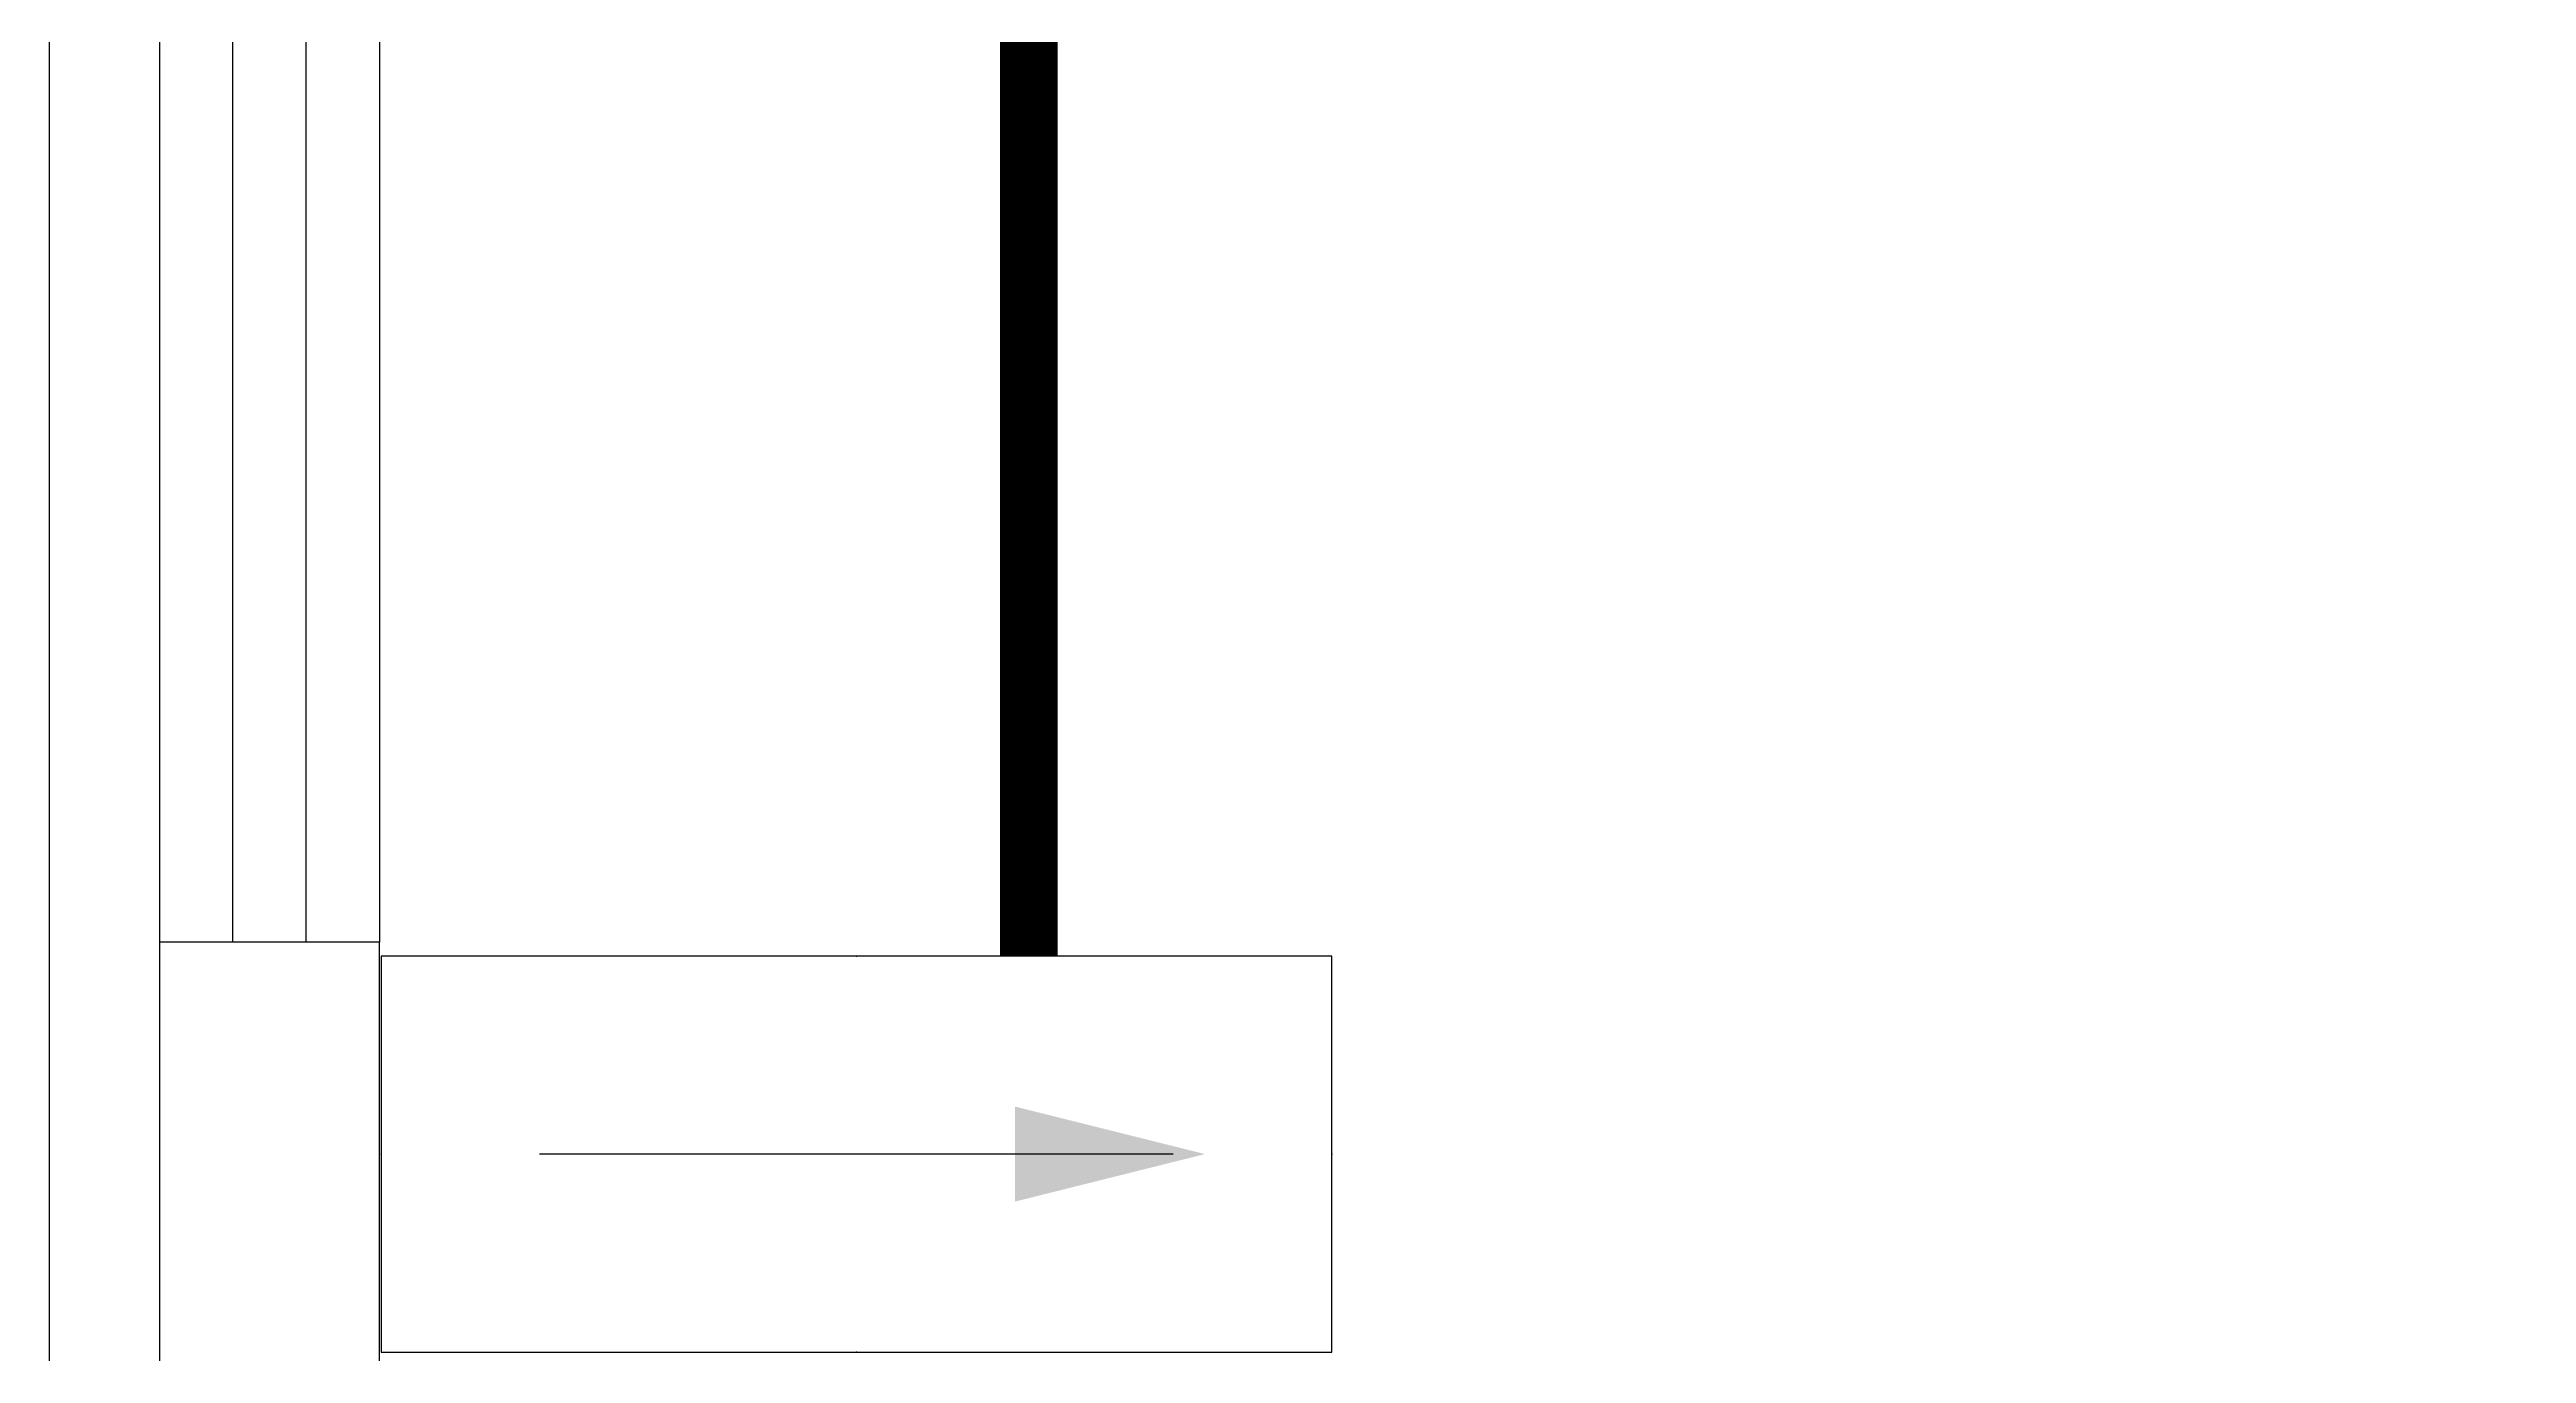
# Model space of a CAD drawing. Extents: x 12152 to 491505, y 111028 to 412681.
# Drawn here: x 155597 to 157849, y 189596 to 190781 of the extents above; entities that cross this region are included whole.
import ezdxf
from ezdxf.enums import TextEntityAlignment as Align

# ---------------------------------------------------------------- set-up
doc = ezdxf.new("R2010")
doc.units = 0
doc.header["$LTSCALE"] = 1000
doc.header["$MEASUREMENT"] = 0
doc.linetypes.add('DASH', pattern=[0.35, 0.25, -0.1])
for name, color, linetype in [('EQUIP-照明', 3, 'Continuous'), ('TEL_TEXT', 7, 'Continuous'), ('WALL', 11, 'Continuous'), ('WINDOW', 4, 'Continuous'), ('WIRE-应急', 4, 'DASH'), ('图框(锁住)', 7, 'Continuous')]:
    doc.layers.add(name, color=color, linetype=linetype)
doc.styles.add('_TEL_DIM', font='SIMPLEX', dxfattribs={"width": 0.8, "height": 3.5, "bigfont": 'HZTXT'})

# ---------------------------------------------------------------- blocks, each defined once
blk = doc.blocks.new('$TCHSYS$WIN2D')
for p, q in [((-0.5, 0.5), (0.5, 0.5)), ((0.5, 0.5), (0.5, -0.5)), ((0.5, 0.16667), (-0.5, 0.16667)), ((0.5, -0.16667), (-0.5, -0.16667)), ((-0.5, -0.5), (0.5, -0.5))]:
    blk.add_line(p, q)
blk = doc.blocks.new('$equip$00001686')
for p, q in [((0.72, 0.6), (-0.72, 0.6)), ((-0.72, 0.6), (-0.72, 0)), ((0.72, 0), (0.72, 0.6)), ((-0.72, 0), (0.72, 0))]:
    blk.add_line(p, q)
at = {"color": 7}
blk.add_line((-0.48, 0.3), (0.48, 0.3), dxfattribs=at)
for p in [(0, 0.6), (-0.72, 0.3), (0.72, 0.3), (0, 0)]:
    blk.add_point(p)
blk.add_solid([(-0.24, 0.228), (-0.528, 0.3), (-0.24, 0.372)])
at = {"layer": 'TEL_TEXT', "style": '_TEL_DIM', "flags": 1}
blk.add_attdef('A', text='', height=0.00002, dxfattribs=at).set_placement((0, 0), align=Align.MIDDLE_CENTER)

msp = doc.modelspace()

# ---------------------------------------------------------------- linework, layer by layer
at = {"layer": 'WALL', "color": 0}
for p, q in [((155897.1, 189969.2), (155697.1, 189969.2)), ((155697.1, 189969.2), (155697.1, 188394.2)), ((155897.1, 188594.2), (155897.1, 189969.2))]:
    msp.add_line(p, q, dxfattribs=at)
at = {"layer": 'WIRE-应急', "linetype": 'DASH', "const_width": 52.5}
msp.add_lwpolyline([(156487.3, 194539.4), (156487.3, 189956.7)], dxfattribs=at)
at = {"layer": '图框(锁住)', "color": 0}
msp.add_lwpolyline([(164447.1, 188294.2), (155597.1, 188294.2), (155597.1, 214294.2), (164447.1, 214294.2)], dxfattribs=at)

# ---------------------------------------------------------------- block references
at = {"layer": 'EQUIP-照明'}
ref = msp.add_blockref('$equip$00001686', (156330.6, 189956.7), dxfattribs=dict(at, xscale=600, yscale=600, zscale=600, rotation=180))
ref.add_attrib('A', '单向疏散指示灯', dxfattribs={"layer": 'TEL_TEXT', "height": 0.012, "style": '_TEL_DIM'}).set_placement((156330.6, 189956.7), align=Align.MIDDLE_CENTER)
at = {"layer": 'WINDOW', "color": 0, "xscale": 3600, "yscale": 200, "zscale": 3600, "rotation": 270}
msp.add_blockref('$TCHSYS$WIN2D', (155797.1, 191769.2), dxfattribs=at)

doc.saveas('drawing.dxf')
